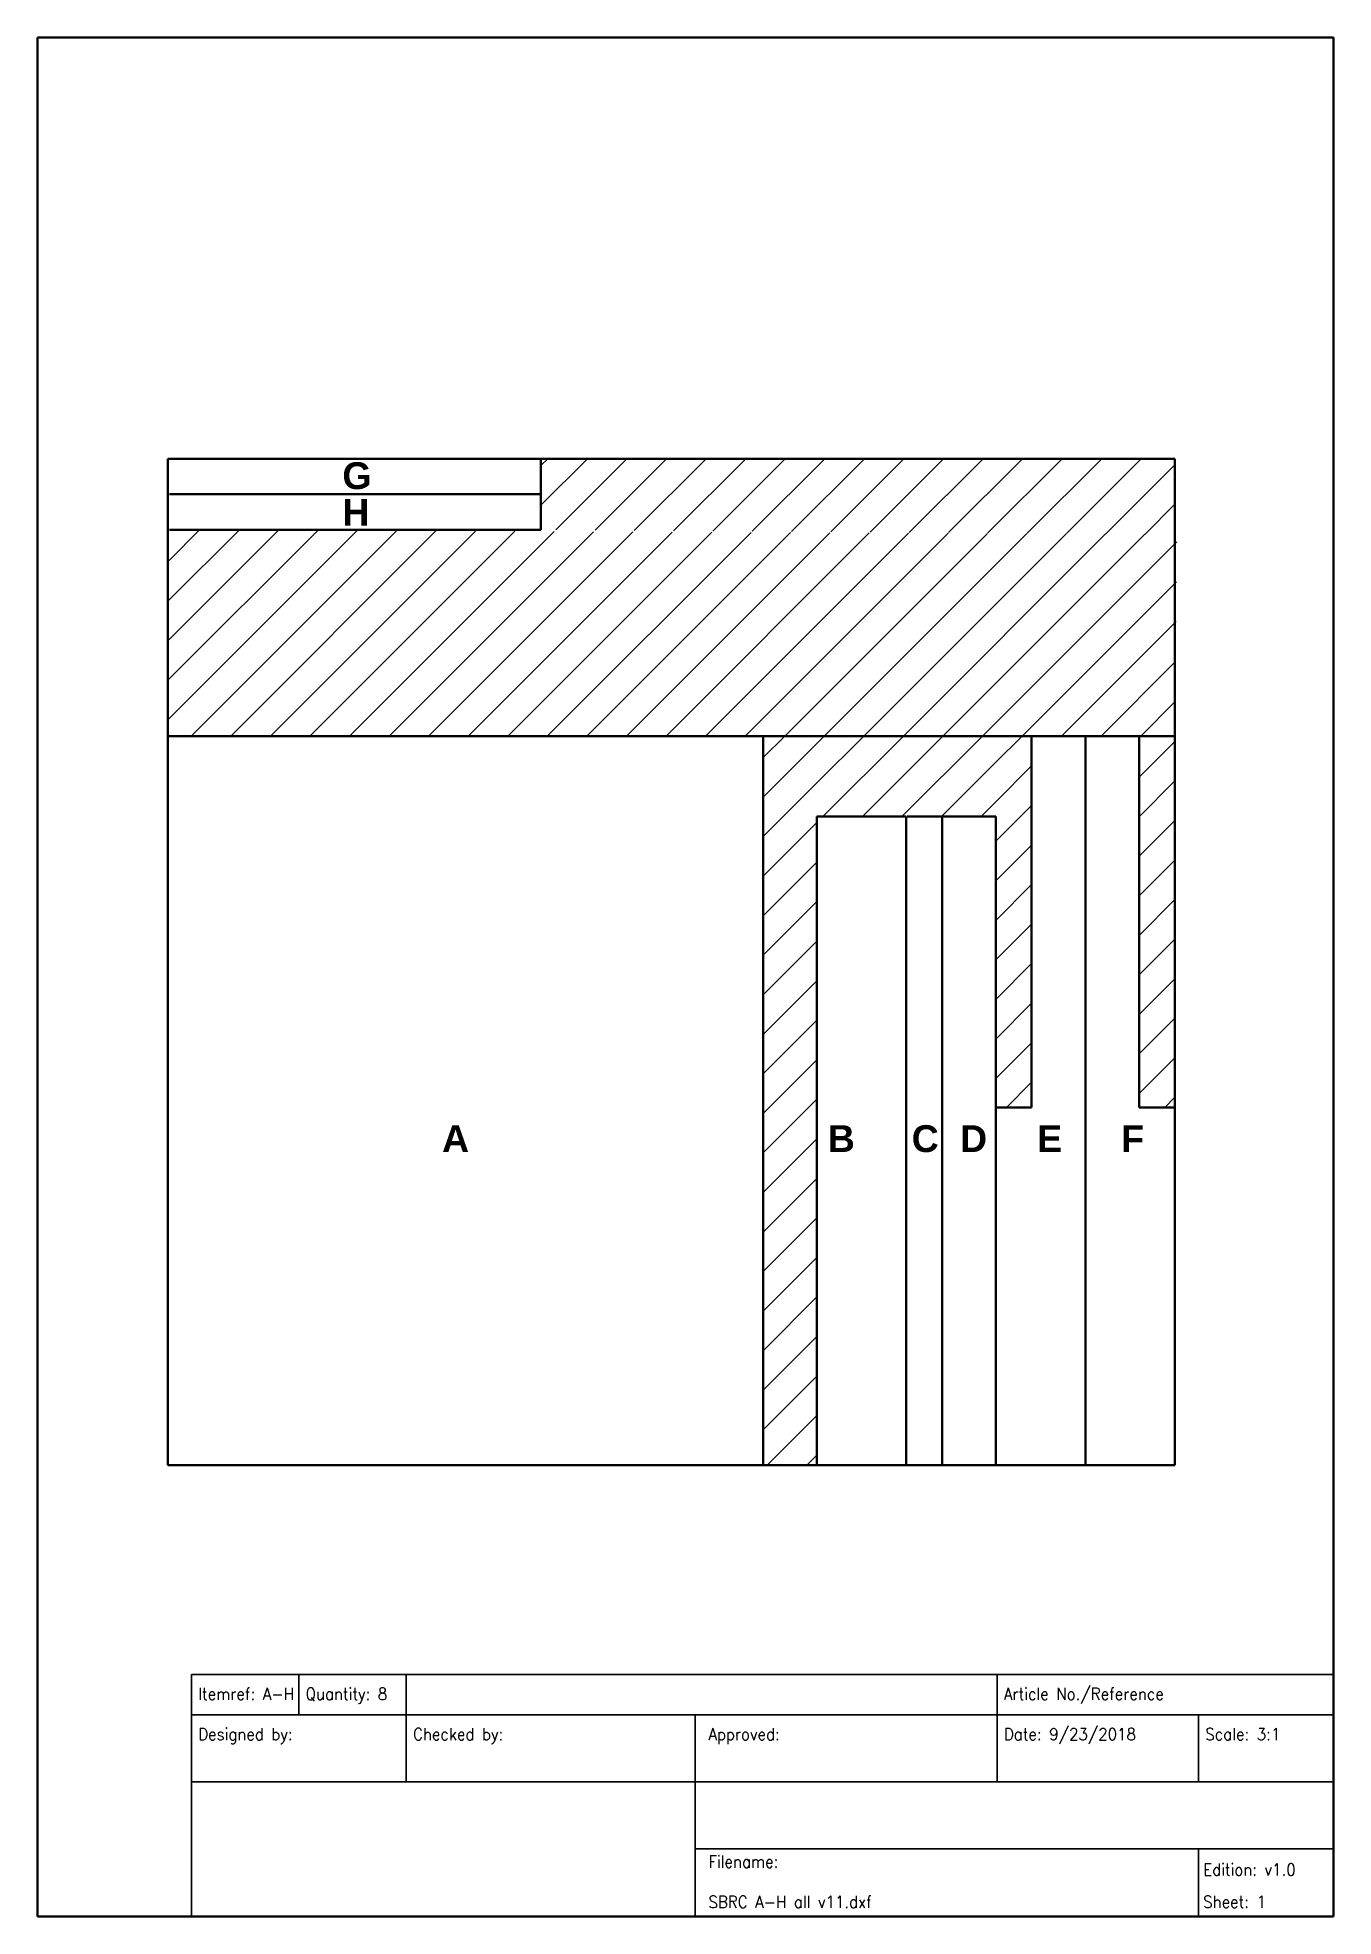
# Model space of a CAD drawing. Header units: millimetres. Extents: x -104 to 89, y -157 to 123.
import ezdxf

# ---------------------------------------------------------------- set-up
doc = ezdxf.new("R2010")
doc.units = ezdxf.units.MM
doc.header["$MEASUREMENT"] = 0
for name, color, linetype, lineweight, true_color in [('0 ... Background', 18, 'Continuous', 35, 0x000000), ('0 ... Frame', 18, 'Continuous', 50, 0x000000), ('0 ... Numbering', 18, 'Continuous', 70, 0x000000), ('Board', 18, 'Continuous', 50, 0x000000), ('Board ... BD Dimensions', 18, 'Continuous', 13, 0x000000)]:
    doc.layers.add(name, color=color, linetype=linetype, lineweight=lineweight, true_color=true_color)
doc.styles.add('textstyle11', font='Standard')
doc.styles.add('textstyle12', font='Standard')
doc.styles.add('textstyle14', font='Standard')
doc.styles.add('textstyle15', font='Standard')
doc.styles.add('textstyle16', font='Standard')
doc.styles.add('textstyle17', font='Standard')
doc.styles.add('textstyle18', font='Standard')
doc.styles.add('textstyle19', font='Standard')
doc.styles.add('textstyle20', font='Standard')
doc.styles.add('textstyle22', font='Standard')
doc.styles.add('textstyle23', font='')
doc.styles.add('textstyle24', font='')
doc.styles.add('textstyle25', font='')
doc.styles.add('textstyle26', font='')
doc.styles.add('textstyle27', font='')
doc.styles.add('textstyle28', font='')
doc.styles.add('textstyle29', font='')
doc.styles.add('textstyle30', font='')
doc.styles.get('textstyle23').set_extended_font_data('Arial', bold=True)
doc.styles.get('textstyle24').set_extended_font_data('Arial', bold=True)
doc.styles.get('textstyle25').set_extended_font_data('Arial', bold=True)
doc.styles.get('textstyle26').set_extended_font_data('Arial', bold=True)
doc.styles.get('textstyle27').set_extended_font_data('Arial', bold=True)
doc.styles.get('textstyle28').set_extended_font_data('Arial', bold=True)
doc.styles.get('textstyle29').set_extended_font_data('Arial', bold=True)
doc.styles.get('textstyle30').set_extended_font_data('Arial', bold=True)

msp = doc.modelspace()

# ---------------------------------------------------------------- hatches: boundary and pattern name
at = {"layer": 'Board ... BD Dimensions'}
h = msp.add_hatch(dxfattribs=at)
h.set_pattern_fill('ANSI31', color=256, scale=33.333, style=0, pattern_type=0)
h.paths.add_polyline_path([(-29.42, 49.4), (-29.42, 60), (65, 60), (65, 48.74)], flags=0)
h = msp.add_hatch(dxfattribs=at)
h.set_pattern_fill('ANSI31', color=256, scale=33.333, style=0, pattern_type=0)
h.paths.add_polyline_path([(-85, 18.67), (-84.75, 49.4), (65.31, 48.74), (65, 18.67)], flags=0)
h = msp.add_hatch(dxfattribs=at)
h.set_pattern_fill('ANSI31', color=256, scale=33.333, style=0, pattern_type=0)
h.paths.add_polyline_path([(3.67, -90), (11.67, -90), (11.67, 18.67), (3.67, 18.67)], flags=0)
h = msp.add_hatch(dxfattribs=at)
h.set_pattern_fill('ANSI31', color=256, scale=33.333, style=0, pattern_type=0)
h.paths.add_polyline_path([(38.33, 6.67), (11.67, 6.67), (11.67, 18.67), (38.33, 18.67)], flags=0)
h = msp.add_hatch(dxfattribs=at)
h.set_pattern_fill('ANSI31', color=256, scale=33.333, style=0, pattern_type=0)
h.paths.add_polyline_path([(38.33, 18.67), (43.67, 18.67), (43.67, -36.67), (38.33, -36.67)], flags=0)
h = msp.add_hatch(dxfattribs=at)
h.set_pattern_fill('ANSI31', color=256, scale=33.333, style=0, pattern_type=0)
h.paths.add_polyline_path([(65, -36.67), (65, 18.67), (59.67, 18.67), (59.67, -36.67)], flags=0)

# ---------------------------------------------------------------- linework, layer by layer
at = {"layer": '0 ... Background', "linetype": 'Continuous'}
for p, q in [((-81.47, -121.18), (88.53, -121.18)), ((-81.47, -127.18), (-81.47, -121.18)), ((-65.47, -127.18), (-65.47, -121.18)), ((-49.47, -127.18), (-49.47, -121.18)), ((38.53, -127.18), (38.53, -121.18)), ((-81.47, -127.18), (88.53, -127.18)), ((-81.47, -157.18), (-81.47, -127.18)), ((-49.47, -137.18), (-49.47, -127.18)), ((-6.47, -137.18), (-6.47, -127.18)), ((38.53, -137.18), (38.53, -127.18)), ((68.53, -137.18), (68.53, -127.18)), ((-81.47, -137.18), (88.53, -137.18)), ((-6.47, -157.18), (-6.47, -137.18)), ((-6.47, -147.18), (88.53, -147.18)), ((68.53, -157.18), (68.53, -147.18)), ((-6.47, -157.18), (-6.47, -152.18))]:
    msp.add_line(p, q, dxfattribs=at)
at = {"layer": '0 ... Frame'}
for p, q in [((-104.39, -157.24), (-104.39, 122.76)), ((88.61, 122.76), (-104.39, 122.76)), ((88.61, -157.24), (88.61, 122.76)), ((-104.39, -157.24), (88.61, -157.24))]:
    msp.add_line(p, q, dxfattribs=at)
at = {"layer": 'Board'}
for p, q in [((-85, 18.67), (-85, 60)), ((-85, 60), (65, 60)), ((-29.42, 54.73), (-29.42, 60.06)), ((65, 18.67), (65, 60)), ((-84.75, 54.73), (-29.42, 54.73)), ((-29.42, 49.4), (-29.42, 54.73)), ((-84.75, 49.4), (-29.42, 49.4)), ((-85, -90), (-85, 18.67)), ((-85, 18.67), (3.67, 18.67)), ((3.67, 18.67), (16.33, 18.67)), ((3.67, 6.67), (3.67, 18.67)), ((16.33, 18.67), (43.67, 18.67)), ((43.67, -36.67), (43.67, 18.67)), ((43.67, 18.67), (51.67, 18.67)), ((51.67, -90), (51.67, 18.67)), ((51.67, 18.67), (59.67, 18.67)), ((59.67, -36.67), (59.67, 18.67)), ((59.67, 18.67), (65, 18.67)), ((65, -36.67), (65, 18.67)), ((3.67, -90), (3.67, 6.67)), ((11.67, 6.67), (25, 6.67)), ((11.67, -90), (11.67, 6.67)), ((25, -90), (25, 6.67)), ((25.12, 6.67), (38.33, 6.67)), ((30.33, -90), (30.33, 6.67)), ((38.33, -36.67), (38.33, 6.67)), ((38.33, -90), (38.33, -36.67)), ((38.33, -36.67), (43.67, -36.67)), ((59.67, -36.67), (65, -36.67)), ((65, -36.67), (65, -90)), ((-85, -90), (3.67, -90)), ((3.67, -90), (65, -90))]:
    msp.add_line(p, q, dxfattribs=at)

# ---------------------------------------------------------------- texts
at = {"layer": '0 ... Background', "linetype": 'Continuous', "lineweight": 25, "char_height": 1.8, "width": 100, "attachment_point": 1}
for s, insert, style in [('Itemref: A-H', (-80.47, -123.18), 'textstyle11'), ('Quantity: 8', (-64.47, -123.18), 'textstyle12'), ('Article No./Reference', (39.53, -123.18), 'textstyle14'), ('Designed by:', (-80.47, -129.18), 'textstyle15'), ('Checked by:', (-48.47, -129.18), 'textstyle16'), ('Approved:\\P\\P', (-4.47, -129.18), 'textstyle17'), ('Date: 9/23/2018', (39.53, -129.18), 'textstyle19'), ('Scale: 3:1', (69.53, -129.18), 'textstyle20'), ('Filename:\\P\\PSBRC A-H all v11.dxf', (-4.47, -148.18), 'textstyle18')]:
    msp.add_mtext(s, dxfattribs=dict(at, insert=insert, style=style))
at = {"layer": '0 ... Background', "linetype": 'Continuous', "lineweight": 25, "insert": (69.22, -149.37), "char_height": 1.8, "width": 100, "attachment_point": 1, "line_spacing_factor": 0.8, "style": 'textstyle22'}
msp.add_mtext('Edition: v1.0\\P\\PSheet: 1', dxfattribs=at)
at = {"layer": '0 ... Numbering', "char_height": 4, "attachment_point": 1}
for s, insert, style in [('G', (-59, 59.47), 'textstyle30'), ('H', (-59, 54), 'textstyle29'), ('A', (-44.15, -39.33), 'textstyle23'), ('B', (13.3, -39.33), 'textstyle28'), ('C', (25.8, -39.33), 'textstyle27'), ('D', (33, -39.33), 'textstyle26'), ('E', (44.5, -39.33), 'textstyle25'), ('F', (57, -39.33), 'textstyle24')]:
    msp.add_mtext(s, dxfattribs=dict(at, insert=insert, style=style))

doc.saveas('drawing.dxf')
